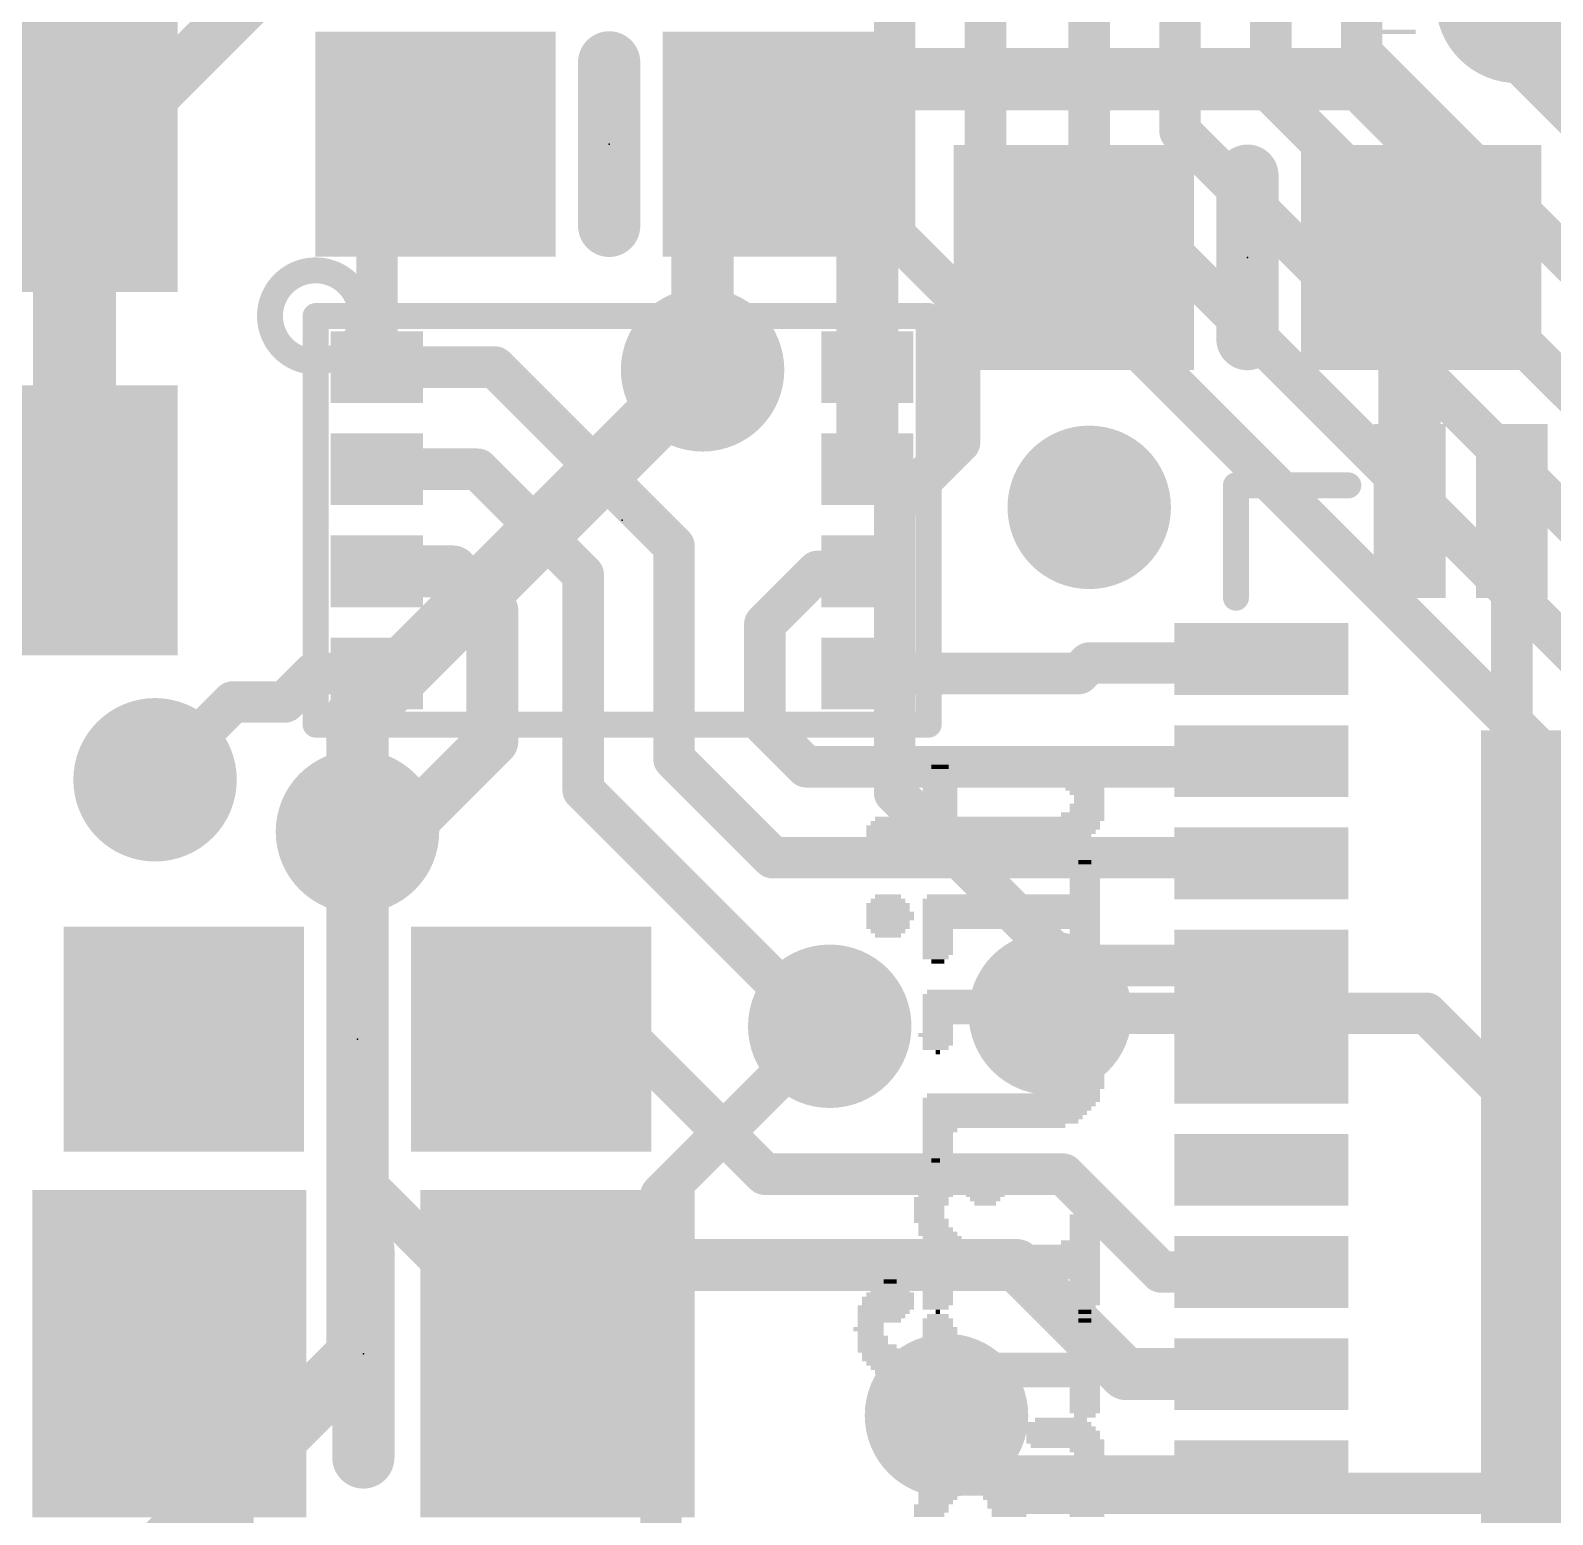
# Model space of a CAD drawing. Extents: x -0.1 to 35.7, y -0.1 to 17.9.
# Drawn here: x 10.31 to 17.76, y 6.94 to 14.21 of the extents above; entities that cross this region are included whole.
import ezdxf

# ---------------------------------------------------------------- set-up
doc = ezdxf.new("R2010")
doc.units = 0
for name, color, linetype in [('1', 12, 'CONTINUOUS'), ('16', 132, 'CONTINUOUS'), ('18', 110, 'CONTINUOUS'), ('200', 40, 'CONTINUOUS'), ('21', 40, 'CONTINUOUS'), ('23', 40, 'CONTINUOUS'), ('29', 253, 'CONTINUOUS')]:
    doc.layers.add(name, color=color, linetype=linetype)

# ---------------------------------------------------------------- blocks, each defined once
blk = doc.blocks.new('RECT')
blk.add_solid([(-0.5, -0.5), (0.5, -0.5), (-0.5, 0.5), (0.5, 0.5)])
blk = doc.blocks.new('ROUNDV')
at = {"const_width": 0.5}
blk.add_lwpolyline([(0, -0.25, 1), (0, 0.25, 1), (0, -0.25)], format="xyb", dxfattribs=at)

msp = doc.modelspace()

# ---------------------------------------------------------------- linework, layer by layer
at = {"layer": '1'}
for points, const_width in [([(11.502, 14.478), (10.74, 13.716)], 0.254), ([(14.312, 13.97), (13.9945, 13.6525)], 0.3048), ([(14.312, 13.97), (16.8275, 13.97)], 0.3048), ([(16.8275, 13.97), (17.1185, 13.679)], 0.3048), ([(10.74, 13.716), (10.613, 13.589)], 0.3048), ([(10.5275, 13.589), (10.5275, 11.811)], 0.4064), ([(10.613, 13.589), (10.5275, 13.589)], 0.4064), ([(13.6017, 13.2597), (13.9945, 13.6525)], 0.3048), ([(17.1185, 13.679), (17.1185, 13.098)], 0.3048), ([(12.008, 13.366), (12.2945, 13.6525)], 0.2032), ([(13.9945, 13.6525), (14.2552, 13.3918)], 0.2032), ([(14.2552, 13.3918), (14.408, 13.3918)], 0.2032), ([(14.408, 12.561), (14.408, 13.3918)], 0.3048), ([(12.008, 12.561), (12.008, 13.366)], 0.2032), ([(13.6017, 12.5476), (13.6017, 13.2597)], 0.3048), ([(17.062, 13.0415), (17.1185, 13.098)], 0.3048), ([(17.062, 11.857), (17.062, 13.0415)], 0.3048), ([(14.408, 12.061), (14.408, 12.561)], 0.3048), ([(12.585, 12.561), (12.008, 12.561)], 0.2032), ([(13.462, 11.684), (12.585, 12.561)], 0.2032), ([(12.5008, 12.061), (12.008, 12.061)], 0.2032), ([(13.0175, 11.5443), (12.5008, 12.061)], 0.2032), ([(10.0965, 11.811), (10.5275, 11.811)], 0.3048), ([(17.562, 11.857), (17.562, 8.255)], 0.2032), ([(13.462, 10.6426), (13.462, 11.684)], 0.2032), ([(12.3785, 11.561), (12.008, 11.561)], 0.254), ([(12.573, 11.3665), (12.3785, 11.561)], 0.254), ([(13.0175, 11.5443), (13.0175, 10.4902)], 0.2032), ([(13.9065, 11.303), (14.1645, 11.561)], 0.2032), ([(14.1645, 11.561), (14.408, 11.561)], 0.2032), ([(12.573, 10.7315), (12.573, 11.3665)], 0.254), ([(13.9065, 10.8077), (13.9065, 11.303)], 0.2032), ([(15.4425, 11.061), (15.494, 11.1125)], 0.2032), ([(15.494, 11.1125), (16.3175, 11.1125)], 0.2032), ([(16.3175, 11.1125), (16.337, 11.132)], 0.2032), ([(11.696, 11.061), (11.557, 10.922)], 0.2032), ([(12.008, 11.061), (11.696, 11.061)], 0.2032), ([(14.408, 11.061), (15.4425, 11.061)], 0.2032), ([(11.303, 10.922), (10.922, 10.541)], 0.2032), ([(11.557, 10.922), (11.303, 10.922)], 0.2032), ([(13.9065, 10.8077), (14.1097, 10.6045)], 0.2032), ([(12.573, 10.7315), (12.1285, 10.287)], 0.254), ([(13.462, 10.6426), (13.9446, 10.16)], 0.2032), ([(16.3095, 10.6045), (16.337, 10.632)], 0.2032), ([(14.1097, 10.6045), (16.3095, 10.6045)], 0.2032), ([(13.0175, 10.4902), (14.1732, 9.3345)], 0.2032), ([(12.1285, 10.287), (11.9126, 10.287)], 0.254), ([(11.9126, 10.287), (11.9126, 8.5979)], 0.2032), ([(13.9446, 10.16), (16.337, 10.16)], 0.2032), ([(16.337, 10.16), (16.337, 10.132)], 0.2032), ([(15.5375, 9.632), (15.3035, 9.398)], 0.2032), ([(16.337, 9.632), (15.5375, 9.632)], 0.2032), ([(14.1732, 9.3345), (14.224, 9.3345)], 0.2032), ([(13.2461, 9.271), (12.7626, 9.271)], 0.2032), ([(13.9065, 8.6106), (13.2461, 9.271)], 0.2032), ([(11.9126, 8.5979), (12.7785, 7.732)], 0.2032), ([(15.367, 8.6106), (13.9065, 8.6106)], 0.2032), ([(15.367, 8.6106), (15.8456, 8.132)], 0.2032), ([(15.1384, 8.1661), (13.4399, 8.1661)], 0.254), ([(15.6725, 7.632), (15.1384, 8.1661)], 0.254), ([(13.4399, 8.1661), (13.0058, 7.732)], 0.2032), ([(15.8456, 8.132), (16.337, 8.132)], 0.2032), ([(12.4597, 7.732), (12.8915, 7.732)], 0.254), ([(12.7772, 7.732), (12.8915, 7.732)], 0.2032), ([(12.7785, 7.732), (12.8915, 7.732)], 0.2032), ([(13.0058, 7.732), (12.8915, 7.732)], 0.2032), ([(16.337, 7.632), (15.6725, 7.632)], 0.254), ([(15.093, 7.132), (14.7955, 7.4295)], 0.2032), ([(11.303, 7.357), (11.303, 6.0325)], 0.2032), ([(16.337, 7.132), (15.093, 7.132)], 0.2032)]:
    msp.add_lwpolyline(points, dxfattribs=dict(at, const_width=const_width))
for points, const_width in [([(14.312, 14.0462, 1), (14.312, 13.8938)], 0.1524), ([(14.3659, 13.9161, 1), (14.2581, 14.0239)], 0.1524), ([(16.8814, 14.0239, 1), (16.7736, 13.9161)], 0.1524), ([(16.8275, 13.8938, 1), (16.8275, 14.0462)], 0.1524), ([(10.7939, 13.6621, 1), (10.6861, 13.7699)], 0.1524), ([(10.6291, 13.589, 1), (10.4259, 13.589)], 0.2032), ([(10.5275, 13.6906, 1), (10.5275, 13.4874)], 0.2032), ([(10.613, 13.4874, 1), (10.613, 13.6906)], 0.2032), ([(10.6951, 13.7609, 1), (10.7849, 13.6711)], 0.127), ([(13.9406, 13.7064, 1), (14.0484, 13.5986)], 0.1524), ([(14.0484, 13.5986, 1), (13.9406, 13.7064)], 0.1524), ([(17.1947, 13.679, 1), (17.0423, 13.679)], 0.1524), ([(17.0646, 13.6251, 1), (17.1724, 13.7329)], 0.1524), ([(10.5591, 13.6429, 1), (10.6669, 13.5351)], 0.1524), ([(12.3304, 13.6166, 1), (12.2586, 13.6884)], 0.1016), ([(14.0304, 13.6884, 1), (13.9586, 13.6166)], 0.1016), ([(14.2552, 13.4426, 1), (14.2552, 13.341)], 0.1016), ([(14.4842, 13.3918, 1), (14.3318, 13.3918)], 0.1524), ([(14.408, 13.341, 1), (14.408, 13.4426)], 0.1016), ([(12.0588, 13.366, 1), (11.9572, 13.366)], 0.1016), ([(11.9721, 13.4019, 1), (12.0439, 13.3301)], 0.1016), ([(13.6779, 13.2597, 1), (13.5255, 13.2597)], 0.1524), ([(14.2193, 13.3559, 1), (14.2911, 13.4277)], 0.1016), ([(13.5478, 13.3136, 1), (13.6556, 13.2058)], 0.1524), ([(17.1382, 13.0415, 1), (16.9858, 13.0415)], 0.1524), ([(17.1724, 13.0441, 1), (17.0646, 13.1519)], 0.1524), ([(17.0081, 13.0954, 1), (17.1159, 12.9876)], 0.1524), ([(17.0423, 13.098, 1), (17.1947, 13.098)], 0.1524), ([(14.4842, 12.561, 1), (14.3318, 12.561)], 0.1524), ([(12.008, 12.6118, 1), (12.008, 12.5102)], 0.1016), ([(11.9572, 12.561, 1), (12.0588, 12.561)], 0.1016), ([(12.6209, 12.5969, 1), (12.5491, 12.5251)], 0.1016), ([(12.585, 12.5102, 1), (12.585, 12.6118)], 0.1016), ([(13.5255, 12.5476, 1), (13.6779, 12.5476)], 0.1524), ([(14.3318, 12.561, 1), (14.4842, 12.561)], 0.1524), ([(12.008, 12.1118, 1), (12.008, 12.0102)], 0.1016), ([(12.5367, 12.0969, 1), (12.4649, 12.0251)], 0.1016), ([(12.5008, 12.0102, 1), (12.5008, 12.1118)], 0.1016), ([(14.3318, 12.061, 1), (14.4842, 12.061)], 0.1524), ([(10.5275, 11.7348, 1), (10.5275, 11.8872)], 0.1524), ([(16.9858, 11.857, 1), (17.1382, 11.857)], 0.1524), ([(17.6128, 11.857, 1), (17.5112, 11.857)], 0.1016), ([(10.4259, 11.811, 1), (10.6291, 11.811)], 0.2032), ([(13.5128, 11.684, 1), (13.4112, 11.684)], 0.1016), ([(13.4261, 11.6481, 1), (13.4979, 11.7199)], 0.1016), ([(12.008, 11.6245, 1), (12.008, 11.4975)], 0.127), ([(12.4234, 11.6059, 1), (12.3336, 11.5161)], 0.127), ([(12.3785, 11.4975, 1), (12.3785, 11.6245)], 0.127), ([(13.0683, 11.5443, 1), (12.9667, 11.5443)], 0.1016), ([(12.9816, 11.5084, 1), (13.0534, 11.5802)], 0.1016), ([(14.1645, 11.6118, 1), (14.1645, 11.5102)], 0.1016), ([(14.2004, 11.5251, 1), (14.1286, 11.5969)], 0.1016), ([(14.408, 11.5102, 1), (14.408, 11.6118)], 0.1016), ([(12.6365, 11.3665, 1), (12.5095, 11.3665)], 0.127), ([(12.5281, 11.3216, 1), (12.6179, 11.4114)], 0.127), ([(13.9573, 11.303, 1), (13.8557, 11.303)], 0.1016), ([(13.8706, 11.3389, 1), (13.9424, 11.2671)], 0.1016), ([(15.494, 11.1633, 1), (15.494, 11.0617)], 0.1016), ([(15.5299, 11.0766, 1), (15.4581, 11.1484)], 0.1016), ([(16.2816, 11.1484, 1), (16.3534, 11.0766)], 0.1016), ([(16.3729, 11.0961, 1), (16.3011, 11.1679)], 0.1016), ([(16.3175, 11.0617, 1), (16.3175, 11.1633)], 0.1016), ([(11.696, 11.1118, 1), (11.696, 11.0102)], 0.1016), ([(11.7319, 11.0251, 1), (11.6601, 11.0969)], 0.1016), ([(12.008, 11.0102, 1), (12.008, 11.1118)], 0.1016), ([(14.408, 11.1118, 1), (14.408, 11.0102)], 0.1016), ([(15.4066, 11.0969, 1), (15.4784, 11.0251)], 0.1016), ([(15.4425, 11.0102, 1), (15.4425, 11.1118)], 0.1016), ([(11.303, 10.9728, 1), (11.303, 10.8712)], 0.1016), ([(11.3389, 10.8861, 1), (11.2671, 10.9579)], 0.1016), ([(11.5211, 10.9579, 1), (11.5929, 10.8861)], 0.1016), ([(11.557, 10.8712, 1), (11.557, 10.9728)], 0.1016), ([(13.9424, 10.8436, 1), (13.8706, 10.7718)], 0.1016), ([(12.6179, 10.6866, 1), (12.5281, 10.7764)], 0.127), ([(13.8557, 10.8077, 1), (13.9573, 10.8077)], 0.1016), ([(12.5095, 10.7315, 1), (12.6365, 10.7315)], 0.127), ([(13.4979, 10.6785, 1), (13.4261, 10.6067)], 0.1016), ([(16.3729, 10.5961, 1), (16.3011, 10.6679)], 0.1016), ([(13.4112, 10.6426, 1), (13.5128, 10.6426)], 0.1016), ([(14.1097, 10.6553, 1), (14.1097, 10.5537)], 0.1016), ([(14.0738, 10.5686, 1), (14.1456, 10.6404)], 0.1016), ([(16.2736, 10.6404, 1), (16.3454, 10.5686)], 0.1016), ([(16.3095, 10.5537, 1), (16.3095, 10.6553)], 0.1016), ([(10.8861, 10.5769, 1), (10.9579, 10.5051)], 0.1016), ([(13.0534, 10.5261, 1), (12.9816, 10.4543)], 0.1016), ([(12.9667, 10.4902, 1), (13.0683, 10.4902)], 0.1016), ([(11.9126, 10.3505, 1), (11.9126, 10.2235)], 0.127), ([(11.9634, 10.287, 1), (11.8618, 10.287)], 0.1016), ([(12.0836, 10.3319, 1), (12.1734, 10.2421)], 0.127), ([(12.1285, 10.2235, 1), (12.1285, 10.3505)], 0.127), ([(13.9446, 10.2108, 1), (13.9446, 10.1092)], 0.1016), ([(13.9087, 10.1241, 1), (13.9805, 10.1959)], 0.1016), ([(16.3878, 10.16, 1), (16.2862, 10.16)], 0.1016), ([(16.337, 10.1092, 1), (16.337, 10.2108)], 0.1016), ([(16.2862, 10.132, 1), (16.3878, 10.132)], 0.1016), ([(15.5375, 9.6828, 1), (15.5375, 9.5812)], 0.1016), ([(15.5734, 9.5961, 1), (15.5016, 9.6679)], 0.1016), ([(16.337, 9.5812, 1), (16.337, 9.6828)], 0.1016), ([(15.2676, 9.4339, 1), (15.3394, 9.3621)], 0.1016), ([(14.1732, 9.3853, 1), (14.1732, 9.2837)], 0.1016), ([(14.1373, 9.2986, 1), (14.2091, 9.3704)], 0.1016), ([(14.224, 9.2837, 1), (14.224, 9.3853)], 0.1016), ([(12.7626, 9.3218, 1), (12.7626, 9.2202)], 0.1016), ([(13.282, 9.3069, 1), (13.2102, 9.2351)], 0.1016), ([(13.2461, 9.2202, 1), (13.2461, 9.3218)], 0.1016), ([(11.9485, 8.6338, 1), (11.8767, 8.562)], 0.1016), ([(11.8618, 8.5979, 1), (11.9634, 8.5979)], 0.1016), ([(13.9065, 8.6614, 1), (13.9065, 8.5598)], 0.1016), ([(13.8706, 8.5747, 1), (13.9424, 8.6465)], 0.1016), ([(15.4029, 8.6465, 1), (15.3311, 8.5747)], 0.1016), ([(15.367, 8.5598, 1), (15.367, 8.6614)], 0.1016), ([(13.4399, 8.2296, 1), (13.4399, 8.1026)], 0.127), ([(15.1833, 8.211, 1), (15.0935, 8.1212)], 0.127), ([(15.1384, 8.1026, 1), (15.1384, 8.2296)], 0.127), ([(17.5112, 8.255, 1), (17.6128, 8.255)], 0.1016), ([(13.4758, 8.1302, 1), (13.404, 8.202)], 0.1016), ([(15.8456, 8.1828, 1), (15.8456, 8.0812)], 0.1016), ([(15.8097, 8.0961, 1), (15.8815, 8.1679)], 0.1016), ([(16.337, 8.0812, 1), (16.337, 8.1828)], 0.1016), ([(11.303, 7.357, 0.4142), (10.9915, 7.732)], 0.2032), ([(10.9962, 7.7826, 1), (10.9868, 7.6814)], 0.1016), ([(12.4597, 7.7955, 1), (12.4597, 7.6685)], 0.127), ([(12.7772, 7.7828, 1), (12.7772, 7.6812)], 0.1016), ([(12.7785, 7.7828, 1), (12.7785, 7.6812)], 0.1016), ([(12.8915, 7.7828, 1), (12.8915, 7.6812)], 0.1016), ([(12.8915, 7.6685, 1), (12.8915, 7.7955)], 0.127), ([(12.8915, 7.6812, 1), (12.8915, 7.7828)], 0.1016), ([(12.8915, 7.6812, 1), (12.8915, 7.7828)], 0.1016), ([(13.0058, 7.6812, 1), (13.0058, 7.7828)], 0.1016), ([(12.7426, 7.6961, 1), (12.8144, 7.7679)], 0.1016), ([(12.9699, 7.7679, 1), (13.0417, 7.6961)], 0.1016), ([(15.6725, 7.6955, 1), (15.6725, 7.5685)], 0.127), ([(16.337, 7.5685, 1), (16.337, 7.6955)], 0.127), ([(15.6276, 7.5871, 1), (15.7174, 7.6769)], 0.127), ([(14.8314, 7.4654, 1), (14.7596, 7.3936)], 0.1016), ([(11.3538, 7.357, 1), (11.2522, 7.357)], 0.1016), ([(11.2524, 7.3617, 1), (11.3536, 7.3523)], 0.1016), ([(15.093, 7.1828, 1), (15.093, 7.0812)], 0.1016), ([(16.337, 7.0812, 1), (16.337, 7.1828)], 0.1016), ([(15.0571, 7.0961, 1), (15.1289, 7.1679)], 0.1016)]:
    msp.add_lwpolyline(points, format="xyb", dxfattribs=dict(at, const_width=const_width))
at = {"layer": '16'}
for points, const_width in [([(16.383, 13.9065), (16.383, 16.383)], 0.2032), ([(15.9385, 13.716), (15.9385, 15.1765)], 0.2032), ([(16.8275, 14.097), (16.8275, 15.0495)], 0.2032), ([(15.494, 14.9225), (15.494, 13.5255)], 0.2032), ([(14.986, 14.6685), (14.986, 13.3985)], 0.2032), ([(14.5415, 14.478), (14.5415, 13.208)], 0.2032), ([(17.5895, 14.097), (17.5895, 14.351)], 0.254), ([(18.9865, 11.938), (16.8275, 14.097)], 0.2032), ([(19.304, 12.3825), (17.5895, 14.097)], 0.254), ([(18.796, 11.4935), (16.383, 13.9065)], 0.2032), ([(15.9385, 13.716), (18.6055, 11.049)], 0.2032), ([(15.494, 13.5255), (18.415, 10.6045)], 0.2032), ([(14.986, 13.3985), (18.2245, 10.16)], 0.2032), ([(14.5415, 13.208), (14.859, 12.8905)], 0.2032), ([(14.859, 12.8905), (14.859, 12.192)], 0.2032), ([(13.6017, 12.5476), (11.9126, 10.8585)], 0.3048), ([(14.859, 12.192), (14.5415, 11.8745)], 0.2032), ([(14.5415, 11.8745), (14.5415, 10.4775)], 0.2032), ([(11.9126, 10.8585), (11.9126, 10.287)], 0.3048), ([(14.5415, 10.4775), (15.3035, 9.7155)], 0.2032), ([(11.9126, 7.7216), (11.9126, 10.287)], 0.3048), ([(15.3035, 9.7155), (15.3035, 9.398)], 0.2032), ([(17.145, 9.398), (15.3035, 9.398)], 0.2032), ([(17.9705, 8.5725), (17.145, 9.398)], 0.2032), ([(13.3985, 8.509), (14.224, 9.3345)], 0.2032), ([(13.3985, 6.2865), (13.3985, 8.509)], 0.2032), ([(11.9126, 7.7216), (9.525, 5.334)], 0.3048), ([(15.1765, 7.0485), (14.7955, 7.4295)], 0.2032), ([(15.1765, 7.0485), (20.193, 7.0485)], 0.2032)]:
    msp.add_lwpolyline(points, dxfattribs=dict(at, const_width=const_width))
for points, const_width in [([(16.8634, 14.1329, 1), (16.7916, 14.0611)], 0.1016), ([(17.6344, 14.1419, 1), (17.5446, 14.0521)], 0.127), ([(17.526, 14.097, 1), (17.653, 14.097)], 0.127), ([(16.7767, 14.097, 1), (16.8783, 14.097)], 0.1016), ([(16.4189, 13.9424, 1), (16.3471, 13.8706)], 0.1016), ([(16.3322, 13.9065, 1), (16.4338, 13.9065)], 0.1016), ([(15.9744, 13.7519, 1), (15.9026, 13.6801)], 0.1016), ([(15.8877, 13.716, 1), (15.9893, 13.716)], 0.1016), ([(15.5299, 13.5614, 1), (15.4581, 13.4896)], 0.1016), ([(15.4432, 13.5255, 1), (15.5448, 13.5255)], 0.1016), ([(15.0219, 13.4344, 1), (14.9501, 13.3626)], 0.1016), ([(14.9352, 13.3985, 1), (15.0368, 13.3985)], 0.1016), ([(14.5774, 13.2439, 1), (14.5056, 13.1721)], 0.1016), ([(14.4907, 13.208, 1), (14.5923, 13.208)], 0.1016), ([(14.9098, 12.8905, 1), (14.8082, 12.8905)], 0.1016), ([(14.8231, 12.8546, 1), (14.8949, 12.9264)], 0.1016), ([(13.6556, 12.4937, 1), (13.5478, 12.6015)], 0.1524), ([(14.8949, 12.1561, 1), (14.8231, 12.2279)], 0.1016), ([(14.8082, 12.192, 1), (14.9098, 12.192)], 0.1016), ([(14.5923, 11.8745, 1), (14.4907, 11.8745)], 0.1016), ([(14.5056, 11.9104, 1), (14.5774, 11.8386)], 0.1016), ([(11.9888, 10.8585, 1), (11.8364, 10.8585)], 0.1524), ([(11.8587, 10.9124, 1), (11.9665, 10.8046)], 0.1524), ([(14.5774, 10.5134, 1), (14.5056, 10.4416)], 0.1016), ([(14.4907, 10.4775, 1), (14.5923, 10.4775)], 0.1016), ([(11.9888, 10.287, 1), (11.8364, 10.287)], 0.1524), ([(11.8364, 10.287, 1), (11.9888, 10.287)], 0.1524), ([(15.3543, 9.7155, 1), (15.2527, 9.7155)], 0.1016), ([(15.2676, 9.6796, 1), (15.3394, 9.7514)], 0.1016), ([(15.3035, 9.4488, 1), (15.3035, 9.3472)], 0.1016), ([(17.1809, 9.4339, 1), (17.1091, 9.3621)], 0.1016), ([(17.145, 9.3472, 1), (17.145, 9.4488)], 0.1016), ([(14.2599, 9.2986, 1), (14.1881, 9.3704)], 0.1016), ([(15.2527, 9.398, 1), (15.3543, 9.398)], 0.1016), ([(13.4493, 8.509, 1), (13.3477, 8.509)], 0.1016), ([(13.3626, 8.5449, 1), (13.4344, 8.4731)], 0.1016), ([(11.9665, 7.6677, 1), (11.8587, 7.7755)], 0.1524), ([(11.8364, 7.7216, 1), (11.9888, 7.7216)], 0.1524), ([(14.8314, 7.4654, 1), (14.7596, 7.3936)], 0.1016), ([(15.1765, 7.0993, 1), (15.1765, 6.9977)], 0.1016), ([(15.1406, 7.0126, 1), (15.2124, 7.0844)], 0.1016)]:
    msp.add_lwpolyline(points, format="xyb", dxfattribs=dict(at, const_width=const_width))
at = {"layer": '21'}
for points, const_width in [([(13.1445, 13.2525), (13.1445, 14.0525)], 0.3048), ([(16.2685, 12.698), (16.2685, 13.498)], 0.3048), ([(11.708, 12.811), (14.708, 12.811)], 0.127), ([(11.708, 10.811), (11.708, 12.811)], 0.127), ([(14.708, 12.811), (14.708, 10.811)], 0.127), ([(16.762, 11.982), (16.212, 11.982)], 0.127), ([(16.212, 11.982), (16.212, 11.432)], 0.127), ([(14.708, 10.811), (11.708, 10.811)], 0.127), ([(11.9126, 8.871), (11.9126, 9.671)], 0.3048), ([(11.9415, 7.224), (11.9415, 8.24)], 0.3048)]:
    msp.add_lwpolyline(points, dxfattribs=dict(at, const_width=const_width))
for points, const_width in [([(13.2207, 14.0525, 1), (13.0683, 14.0525)], 0.1524), ([(16.3447, 13.498, 1), (16.1923, 13.498)], 0.1524), ([(13.0683, 13.2525, 1), (13.2207, 13.2525)], 0.1524), ([(11.708, 12.5874, 1), (11.708, 13.0346, 1), (11.708, 12.5874)], 0.127), ([(11.708, 12.8428, 1), (11.708, 12.7792)], 0.0635), ([(11.7398, 12.811, 1), (11.6762, 12.811)], 0.0635), ([(14.7398, 12.811, 1), (14.6762, 12.811)], 0.0635), ([(14.708, 12.7792, 1), (14.708, 12.8428)], 0.0635), ([(16.1923, 12.698, 1), (16.3447, 12.698)], 0.1524), ([(16.212, 12.0138, 1), (16.212, 11.9503)], 0.0635), ([(16.2437, 11.982, 1), (16.1803, 11.982)], 0.0635), ([(16.762, 11.9503, 1), (16.762, 12.0138)], 0.0635), ([(16.1803, 11.432, 1), (16.2437, 11.432)], 0.0635), ([(11.708, 10.8428, 1), (11.708, 10.7792)], 0.0635), ([(11.6762, 10.811, 1), (11.7398, 10.811)], 0.0635), ([(14.6762, 10.811, 1), (14.7398, 10.811)], 0.0635), ([(14.708, 10.7792, 1), (14.708, 10.8428)], 0.0635), ([(11.9888, 9.671, 1), (11.8364, 9.671)], 0.1524), ([(11.8364, 8.871, 1), (11.9888, 8.871)], 0.1524), ([(12.0177, 8.24, 1), (11.8653, 8.24)], 0.1524), ([(11.8653, 7.224, 1), (12.0177, 7.224)], 0.1524)]:
    msp.add_lwpolyline(points, format="xyb", dxfattribs=dict(at, const_width=const_width))
at = {"layer": '23'}
for p in [(13.1445, 13.6525), (16.2685, 13.098), (13.208, 11.811), (11.9126, 9.271), (11.9415, 7.732)]:
    msp.add_point(p, dxfattribs=at)

# ---------------------------------------------------------------- block references
at = {"layer": '1'}
for p, xscale, yscale, rotation in [((10.5275, 13.589), 0.91, 1.22, 180), ((12.008, 12.561), 0.25, 0.35, 90), ((14.408, 12.561), 0.25, 0.35, 90), ((10.5275, 11.811), 0.91, 1.22, 180), ((17.062, 11.857), 0.75, 0.25, 270), ((17.562, 11.857), 0.75, 0.25, 270), ((12.008, 12.061), 0.25, 0.35, 90), ((14.408, 12.061), 0.25, 0.35, 90), ((12.008, 11.561), 0.25, 0.35, 90), ((14.408, 11.561), 0.25, 0.35, 90), ((12.008, 11.061), 0.25, 0.35, 90), ((14.408, 11.061), 0.25, 0.35, 90), ((10.9915, 7.732), 1.24, 1.5, 180), ((12.8915, 7.732), 1.24, 1.5, 180)]:
    msp.add_blockref('RECT', p, dxfattribs=dict(at, xscale=xscale, yscale=yscale, rotation=rotation))
at = {"layer": '1', "xscale": 1.075, "rotation": 180}
for p in [(12.2945, 13.6525), (13.9945, 13.6525), (15.4185, 13.098), (17.1185, 13.098), (11.0626, 9.271), (12.7626, 9.271)]:
    msp.add_blockref('RECT', p, dxfattribs=at)
at = {"layer": '1'}
for p, xscale, yscale in [((16.337, 11.132), 0.75, 0.25), ((16.337, 10.632), 0.75, 0.25), ((19.812, 8.382), 4.7, 4.7), ((16.337, 10.132), 0.75, 0.25), ((16.337, 9.632), 0.75, 0.25), ((16.337, 9.132), 0.75, 0.25), ((16.337, 8.632), 0.75, 0.25), ((16.337, 8.132), 0.75, 0.25), ((16.337, 7.632), 0.75, 0.25), ((16.337, 7.132), 0.75, 0.25)]:
    msp.add_blockref('RECT', p, dxfattribs=dict(at, xscale=xscale, yscale=yscale))
at = {"layer": '18', "xscale": 0.8001, "yscale": 0.8001}
for p in [(17.5895, 14.351), (17.5895, 14.351), (13.6017, 12.5476), (13.6017, 12.5476), (15.494, 11.8745), (15.494, 11.8745), (10.922, 10.541), (10.922, 10.541), (11.9126, 10.287), (11.9126, 10.287), (15.3035, 9.398), (15.3035, 9.398), (14.224, 9.3345), (14.224, 9.3345), (14.7955, 7.4295), (14.7955, 7.4295)]:
    msp.add_blockref('ROUNDV', p, dxfattribs=at)
at = {"layer": '200', "yscale": 0.0212}
for p, xscale in [((16.9644, 14.2023), 0.254), ((15.2711, 10.6464), 0.3387), ((15.2606, 10.6676), 0.2752), ((14.7526, 10.5829), 0.1482), ((14.7632, 10.6041), 0.0847), ((15.2923, 10.6252), 0.381), ((15.3029, 10.6041), 0.4022), ((15.3135, 10.5829), 0.4233), ((14.7526, 10.5617), 0.1482), ((14.7632, 10.5406), 0.1693), ((14.7632, 10.5194), 0.1693), ((14.7632, 10.4982), 0.1693), ((15.3241, 10.5617), 0.4445), ((15.3346, 10.5406), 0.4233), ((15.4405, 10.5194), 0.2117), ((15.4722, 10.4982), 0.1905), ((14.7632, 10.4771), 0.1693), ((14.7632, 10.4559), 0.1693), ((14.7632, 10.4347), 0.1693), ((15.4828, 10.4771), 0.1693), ((15.4934, 10.4559), 0.1482), ((15.4934, 10.4347), 0.1482), ((15.0066, 10.3501), 1.1218), ((14.7632, 10.4136), 0.1693), ((14.7632, 10.3924), 0.1693), ((14.7632, 10.3712), 0.1693), ((15.4616, 10.3712), 0.2117), ((15.4828, 10.4136), 0.1693), ((15.4828, 10.3924), 0.1693), ((14.9748, 10.3078), 1.143), ((14.9642, 10.2866), 1.1218), ((14.9854, 10.3289), 1.1218), ((14.9431, 10.2443), 1.0795), ((14.9537, 10.2654), 1.1006), ((14.9325, 10.2231), 1.016), ((14.9113, 10.2019), 0.9313), ((14.7632, 10.1808), 0.1693), ((14.7632, 10.1596), 0.1693), ((14.7632, 10.1384), 0.1693), ((15.4722, 10.1384), 0.0635), ((14.7526, 10.1173), 0.1482), ((14.7526, 10.0961), 0.1482), ((14.7526, 10.0749), 0.1058), ((15.4722, 10.0961), 0.1482), ((15.4722, 10.0749), 0.1482), ((15.4722, 10.0538), 0.1482), ((15.4722, 10.1173), 0.1058), ((15.4722, 10.0326), 0.1482), ((15.4722, 10.0114), 0.1482), ((15.4722, 9.9903), 0.1482), ((14.5092, 9.9268), 0.2117), ((14.5092, 9.9056), 0.2117), ((14.5092, 9.9479), 0.1693), ((14.5092, 9.9691), 0.127), ((15.1124, 9.9479), 0.8678), ((15.1124, 9.9268), 0.8678), ((15.1124, 9.9056), 0.8678), ((15.123, 9.9691), 0.8466), ((14.5092, 9.8421), 0.2117), ((14.5198, 9.8844), 0.2328), ((14.5198, 9.8633), 0.2328), ((15.1124, 9.8844), 0.8678), ((15.1124, 9.8633), 0.8678), ((15.1124, 9.8421), 0.8678), ((14.5092, 9.8209), 0.2117), ((14.5092, 9.7998), 0.1693), ((14.5092, 9.7786), 0.127), ((15.1124, 9.8209), 0.8678), ((14.7526, 9.7998), 0.1482), ((14.7526, 9.7786), 0.1482), ((14.7526, 9.7574), 0.1482), ((15.4722, 9.7998), 0.1482), ((15.4722, 9.7786), 0.1482), ((15.4722, 9.7574), 0.1482), ((14.7526, 9.7363), 0.1482), ((14.7526, 9.7151), 0.1482), ((14.7526, 9.6939), 0.1482), ((15.4722, 9.7363), 0.1482), ((15.4722, 9.7151), 0.1482), ((15.4722, 9.6939), 0.1482), ((14.742, 9.6728), 0.127), ((14.7526, 9.6516), 0.0635), ((15.4722, 9.6728), 0.1482), ((15.4722, 9.6304), 0.1482), ((15.4722, 9.6093), 0.1482), ((15.4722, 9.6516), 0.1058), ((15.4722, 9.5881), 0.1482), ((15.4722, 9.567), 0.1482), ((15.4722, 9.5458), 0.1482), ((15.1124, 9.4823), 0.8678), ((15.1124, 9.4611), 0.8678), ((15.123, 9.5035), 0.8466), ((15.4722, 9.5246), 0.1482), ((15.1124, 9.44), 0.8678), ((15.1124, 9.4188), 0.8678), ((15.1124, 9.3976), 0.8678), ((15.1124, 9.3765), 0.8678), ((15.0912, 9.3553), 0.8255), ((14.7526, 9.3341), 0.1482), ((14.7526, 9.313), 0.1482), ((15.3981, 9.3341), 0.254), ((15.4299, 9.313), 0.1905), ((14.742, 9.2918), 0.1693), ((14.7526, 9.2706), 0.1482), ((14.7526, 9.2495), 0.1482), ((14.742, 9.2283), 0.127), ((15.4511, 9.2918), 0.1905), ((15.4616, 9.2706), 0.1693), ((15.4828, 9.2495), 0.1693), ((15.4828, 9.2283), 0.1693), ((14.7526, 9.2071), 0.0212), ((15.4934, 9.2071), 0.1482), ((15.4934, 9.186), 0.1482), ((15.4934, 9.1648), 0.1482), ((15.4828, 9.0801), 0.1693), ((15.4934, 9.1436), 0.1482), ((15.4934, 9.1225), 0.1482), ((15.4934, 9.1013), 0.1482), ((15.4405, 9.0166), 0.2117), ((15.4722, 9.0378), 0.1905), ((15.4828, 9.059), 0.1693), ((15.0912, 8.932), 0.8255), ((15.1124, 8.9743), 0.8678), ((15.1018, 8.9531), 0.8466), ((15.123, 8.9955), 0.8466), ((15.0806, 8.9108), 0.8043), ((15.0701, 8.8896), 0.7831), ((15.0595, 8.8685), 0.762), ((15.0277, 8.8473), 0.6985), ((14.7632, 8.8261), 0.1693), ((14.7526, 8.805), 0.1482), ((14.7526, 8.7838), 0.1482), ((14.7526, 8.7626), 0.1482), ((14.7526, 8.7415), 0.1482), ((14.7526, 8.7203), 0.1482), ((14.742, 8.6992), 0.127), ((14.742, 8.678), 0.0423), ((14.8902, 8.6357), 0.3387), ((14.8902, 8.6568), 0.2963), ((14.9007, 8.678), 0.2328), ((14.9007, 8.6992), 0.1058), ((14.8796, 8.5933), 0.4022), ((14.8796, 8.5722), 0.4022), ((14.8902, 8.6145), 0.381), ((14.7208, 8.4875), 0.1693), ((14.869, 8.551), 0.4233), ((14.7526, 8.5298), 0.1905), ((14.742, 8.5087), 0.1693), ((14.9854, 8.5298), 0.1905), ((14.9854, 8.5087), 0.1905), ((14.9854, 8.4875), 0.1482), ((14.7102, 8.4452), 0.1482), ((14.7102, 8.424), 0.1482), ((14.7208, 8.4663), 0.1693), ((14.9854, 8.4663), 0.1058), ((15.4722, 8.424), 0.1058), ((14.7102, 8.4028), 0.1482), ((14.7208, 8.3817), 0.1693), ((14.7314, 8.3605), 0.1482), ((14.742, 8.3393), 0.1693), ((15.4722, 8.4028), 0.1482), ((15.4722, 8.3817), 0.1482), ((15.4722, 8.3605), 0.1482), ((15.4722, 8.3393), 0.1482), ((14.7526, 8.3182), 0.1905), ((14.7737, 8.297), 0.1905), ((14.8372, 8.2758), 0.2752), ((15.4511, 8.2758), 0.1905), ((15.4722, 8.3182), 0.1482), ((15.4722, 8.297), 0.1482), ((15.1124, 8.2335), 0.8678), ((15.1124, 8.2123), 0.8678), ((15.1124, 8.1912), 0.8678), ((15.1336, 8.2547), 0.8255), ((15.1124, 8.17), 0.8678), ((15.1124, 8.1488), 0.8678), ((15.1124, 8.1277), 0.8678), ((14.5198, 8.043), 0.1905), ((14.5198, 8.0642), 0.1482), ((14.5198, 8.0853), 0.0635), ((15.1124, 8.1065), 0.8678), ((14.7526, 8.0853), 0.1482), ((14.7526, 8.0642), 0.1482), ((14.7526, 8.043), 0.1482), ((15.4722, 8.0853), 0.1482), ((15.4722, 8.0642), 0.1482), ((15.4722, 8.043), 0.1482), ((14.5092, 8.0007), 0.254), ((14.5092, 7.9795), 0.254), ((14.5198, 8.0218), 0.2328), ((14.7526, 8.0218), 0.1482), ((14.7526, 8.0007), 0.1482), ((14.7526, 7.9795), 0.1482), ((15.4722, 8.0218), 0.1482), ((15.4722, 8.0007), 0.1482), ((15.4722, 7.9795), 0.1482), ((14.4668, 7.8949), 0.2117), ((14.4986, 7.9583), 0.2752), ((14.488, 7.9372), 0.254), ((14.4774, 7.916), 0.2328), ((14.742, 7.9583), 0.127), ((14.7526, 7.8949), 0.1482), ((14.7526, 7.916), 0.1058), ((14.7526, 7.9372), 0.0212), ((15.4722, 7.9583), 0.1058), ((15.4722, 7.9372), 0.0635), ((15.4722, 7.8949), 0.0635), ((14.4139, 7.8525), 0.1482), ((14.4245, 7.8737), 0.127), ((14.4245, 7.8314), 0.127), ((14.7526, 7.8737), 0.1482), ((14.7632, 7.8525), 0.1693), ((14.7632, 7.8314), 0.1693), ((15.4722, 7.8737), 0.1482), ((15.4722, 7.8525), 0.1482), ((15.4722, 7.8314), 0.1482), ((14.4351, 7.8102), 0.1482), ((14.4351, 7.789), 0.1482), ((14.4774, 7.7467), 0.2328), ((14.4563, 7.7679), 0.1905), ((14.7632, 7.8102), 0.1693), ((14.7632, 7.789), 0.1693), ((14.7632, 7.7679), 0.1693), ((14.7632, 7.7467), 0.1693), ((15.4722, 7.8102), 0.1482), ((15.4722, 7.789), 0.1482), ((15.4722, 7.7679), 0.1482), ((15.4722, 7.7467), 0.1482), ((14.9642, 7.7255), 1.1641), ((14.9642, 7.7044), 1.1641), ((14.9748, 7.6832), 1.143), ((14.9854, 7.662), 1.1218), ((14.996, 7.6409), 1.1006), ((15.0066, 7.6197), 1.0795), ((15.0277, 7.5985), 1.0371), ((15.1124, 7.5774), 0.8678), ((14.7632, 7.5562), 0.1693), ((14.7632, 7.535), 0.1693), ((14.7632, 7.5139), 0.1693), ((15.4722, 7.5562), 0.1482), ((15.4722, 7.535), 0.1482), ((15.4722, 7.5139), 0.1482), ((14.7632, 7.4927), 0.1693), ((14.7526, 7.4715), 0.1482), ((14.7526, 7.4504), 0.1482), ((15.4722, 7.4927), 0.1482), ((15.4722, 7.4715), 0.1482), ((15.4722, 7.4504), 0.1482), ((14.7526, 7.4292), 0.1058), ((15.3452, 7.3869), 0.3175), ((15.3558, 7.3657), 0.3387), ((15.3558, 7.408), 0.254), ((15.4722, 7.4292), 0.1058), ((15.3664, 7.3445), 0.3598), ((15.3664, 7.3234), 0.3598), ((15.377, 7.3022), 0.381), ((15.3876, 7.281), 0.3598), ((15.4722, 7.2175), 0.1905), ((15.4828, 7.2599), 0.1693), ((15.4934, 7.2387), 0.1482), ((15.1441, 7.154), 0.8043), ((15.1653, 7.1752), 0.8043), ((15.1971, 7.1964), 0.7408), ((15.0912, 7.0905), 0.8255), ((15.0806, 7.0694), 0.8043), ((15.1124, 7.1117), 0.8255), ((15.1336, 7.1329), 0.8255), ((15.0806, 7.0482), 0.8466), ((14.7526, 7.0271), 0.1905), ((14.742, 7.0059), 0.1693), ((15.0595, 7.0271), 0.1693), ((15.0806, 7.0059), 0.1693), ((15.4087, 7.0271), 0.2328), ((15.4299, 7.0059), 0.1905), ((14.7102, 6.9424), 0.1482), ((14.7208, 6.9847), 0.1693), ((14.7208, 6.9636), 0.1693), ((15.0806, 6.9847), 0.1693), ((15.0912, 6.9636), 0.1482), ((15.1018, 6.9424), 0.1693), ((15.4616, 6.9847), 0.1693), ((15.4616, 6.9636), 0.1693), ((15.4828, 6.9424), 0.1693)]:
    msp.add_blockref('RECT', p, dxfattribs=dict(at, xscale=xscale))
at = {"layer": '29'}
for p, xscale, yscale, rotation in [((10.5275, 13.589), 1.0116, 1.3216, 180), ((12.2945, 13.6525), 1.1766, 1.1016, 180), ((13.9945, 13.6525), 1.1766, 1.1016, 180), ((15.4185, 13.098), 1.1766, 1.1016, 180), ((17.1185, 13.098), 1.1766, 1.1016, 180), ((12.008, 12.561), 0.3516, 0.4516, 90), ((14.408, 12.561), 0.3516, 0.4516, 90), ((10.5275, 11.811), 1.0116, 1.3216, 180), ((12.008, 12.061), 0.3516, 0.4516, 90), ((14.408, 12.061), 0.3516, 0.4516, 90), ((17.062, 11.857), 0.8516, 0.3516, 270), ((17.562, 11.857), 0.8516, 0.3516, 270), ((12.008, 11.561), 0.3516, 0.4516, 90), ((14.408, 11.561), 0.3516, 0.4516, 90), ((12.008, 11.061), 0.3516, 0.4516, 90), ((14.408, 11.061), 0.3516, 0.4516, 90), ((11.0626, 9.271), 1.1766, 1.1016, 180), ((12.7626, 9.271), 1.1766, 1.1016, 180), ((10.9915, 7.732), 1.3416, 1.6016, 180), ((12.8915, 7.732), 1.3416, 1.6016, 180)]:
    msp.add_blockref('RECT', p, dxfattribs=dict(at, xscale=xscale, yscale=yscale, rotation=rotation))
for p, xscale, yscale in [((16.337, 11.132), 0.8516, 0.3516), ((16.337, 10.632), 0.8516, 0.3516), ((19.812, 8.382), 4.8016, 4.8016), ((16.337, 10.132), 0.8516, 0.3516), ((16.337, 9.632), 0.8516, 0.3516), ((16.337, 9.132), 0.8516, 0.3516), ((16.337, 8.632), 0.8516, 0.3516), ((16.337, 8.132), 0.8516, 0.3516), ((16.337, 7.632), 0.8516, 0.3516), ((16.337, 7.132), 0.8516, 0.3516)]:
    msp.add_blockref('RECT', p, dxfattribs=dict(at, xscale=xscale, yscale=yscale))

doc.saveas('drawing.dxf')
